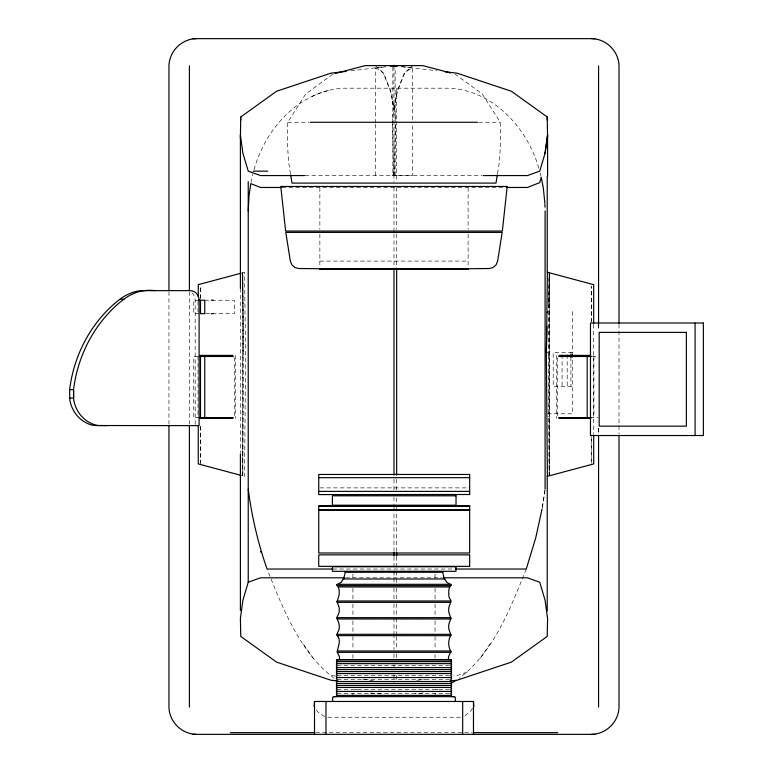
<?xml version="1.0" encoding="UTF-8"?>
<svg xmlns="http://www.w3.org/2000/svg" width="773" height="773" viewBox="0 0 773 773"><rect width="100%" height="100%" fill="white"/><g stroke="black" fill="none" stroke-linecap="round" stroke-linejoin="round"><path stroke-width="0.58" stroke-dasharray="3.87 2.9" d="M549.178 475.839L549.255 273.961M392.539 124.144L393.534 171.142L395.138 175.568L412.56 175.577L412.56 124.202M392.539 122.946L392.558 116.974L397.235 91.253L404.308 73.193L412.56 65.676M200.594 298.291L200.69 286.397L200.709 298.455M242.693 475.82L243.698 355.387L242.77 272.743L242.77 475.839L242.693 272.763L243.698 355.387M242.345 272.859L244.568 272.26L245.563 355.387L244.568 476.323L242.345 475.724M548.25 355.387L549.255 272.763L549.255 474.622M548.83 303.886L549.168 273.942L548.83 307.49M591.258 463.385L591.587 436.156M332.786 74.15L305.721 93.948L287.778 122.269L287.314 142.638L288.725 162.977L290.445 173.625M497.522 173.625L499.252 162.977L500.653 142.638L500.199 122.269L482.246 93.948L455.191 74.15M250.993 182.496L252.935 173.838M254.095 169.683C265.091 129.043 298.919 91.224 342.826 88.19L450.495 88.19C494.005 91.185 527.688 128.424 538.907 168.64M526.249 569.034C510.393 608.293 494.024 651.736 459.22 678.259M392.839 67.154L392.839 175.577L394.443 171.142L395.428 121.748M392.79 175.568L393.988 172.398L395.177 175.568L395.138 67.154M490.208 643.59L480.023 658.586M472.554 708.445L469.994 712.078L463.346 716.59M466.94 672.201L457.162 675.505L453.606 675.931M436.165 689.845L438.02 689.236M351.077 70.778L385.64 66.671M375.417 123.004L375.417 68.043L387.031 66.652M416.86 680.298L425.16 679.312M375.417 68.043L378.828 69.522L383.302 73.193L390.626 91.253L393.988 109.099L397.351 91.253L404.675 73.193L409.139 69.522L412.56 68.043L412.56 123.004M287.778 122.269L309.239 122.269M478.729 122.269L500.199 122.269M305.016 175.568L482.207 175.568M282.174 187.462L505.842 187.462M319.867 261.09L468.109 261.09M199.096 300.233L193.762 300.233L193.762 313.674L200.507 313.674M204.768 300.233L210.217 300.233M211.763 300.233L234.296 300.233L234.296 313.674L214.121 313.674M205.86 313.674L212.942 313.674M572.3 352.401L553.217 352.401L553.217 386.5L572.3 386.5M198.255 356.488L193.762 356.488L193.762 417.613L200.507 417.613M592.041 356.488L598.186 356.488M547.516 413.777L572.3 413.777L572.3 357.107M590.157 417.613L598.186 417.613M319.945 487.889L469.665 487.889M332.921 569.034L454.253 569.034M345.898 577.808L442.079 577.808M337.289 665.63L449.48 665.63M337.289 675.554L449.48 675.554M337.299 679.515L450.669 679.515M337.299 689.439L449.471 689.439M337.299 693.391L449.471 693.391M327.907 717.238L461.191 717.238M315.742 732.649L472.226 732.649M402.327 66.671L436.9 70.778M335.55 676.066L330.09 675.264M362.817 679.312L373.485 680.578M400.945 66.652L412.56 68.043M355.3 689.236L357.155 689.845M324.563 716.59L317.964 712.078L316.06 709.353M334.1 678.259C299.528 651.968 283.227 608.892 267.39 569.962M375.417 65.676L383.659 73.193L390.742 91.253L395.418 116.974L395.428 120.559M313.297 658.586L303.113 643.59M540.143 172.804L540.926 176.118M544.888 203.183L545.042 209.183M200.246 426.686L200.69 463.385M591.538 322.08L591.258 286.397L591.239 321.326M548.328 355.387L548.801 416.811M548.811 418.009L549.245 474.612L549.178 272.743M619.018 324.322L619.018 434.194M598.746 324.206L598.746 330.197M598.746 428.348L598.746 434.329M598.563 324.322L598.563 330.351M598.563 428.155L598.563 434.194M593.925 356.488L593.925 417.613M593.693 324.37L593.693 433.837M591.239 436.88L591.239 463.365M572.3 311.48L572.3 354.749M570.938 352.401L570.938 354.749M570.938 357.107L570.938 386.5M567.189 354.749L567.189 386.5M562.077 354.749L562.077 386.5M557.652 357.686L557.652 416.415M556.531 355.387L556.531 418.396M468.109 187.646L468.109 229.397M468.109 234.171L468.109 267.564M435.044 573.924L435.044 579.934M435.044 588.359L435.044 599.191M435.044 604.003L435.044 616.033M435.044 620.845L435.044 635.29M435.044 636.488L435.044 649.726M435.044 654.538L435.044 658.152M435.044 693.043L435.044 696.657M396.655 88.19L396.655 120.491M396.655 121.351L396.655 181.684M396.655 187.375L396.655 229.446M396.655 233.881L396.655 267.893M396.655 479.27L396.655 490.101M396.655 497.938L396.655 503.803M396.655 507.194L396.655 551.835M396.655 556.415L396.655 569.894M396.655 571.421L396.655 577.499M396.655 578.6L396.655 583.238M396.655 588.176L396.655 598.949M396.655 603.732L396.655 616.902M396.655 618.1L396.655 635.358M396.655 636.45L396.655 649.243M396.655 653.823L396.655 660.335M396.655 675.554L396.655 680.395M393.988 66.207L393.988 182.109M393.988 187.182L393.988 232.779M393.988 233.881L393.988 267.893M393.988 479.27L393.988 490.217M393.988 497.116L393.988 506.209M393.988 507.069L393.988 552.009M393.988 556.589L393.988 570.165M393.988 571.431L393.988 582.629M393.988 588.234L393.988 599.539M393.988 603.839L393.988 617.038M393.988 617.656L393.988 633.348M393.988 633.841L393.988 649.504M393.988 653.881L393.988 660.606M393.988 664.703L393.988 666.741M393.988 674.839L393.988 683.052M375.417 124.202L375.417 175.577M352.923 573.924L352.923 579.934M352.923 588.359L352.923 599.191M352.923 604.003L352.923 616.033M352.923 620.845L352.923 635.29M352.923 636.488L352.923 649.726M352.923 654.538L352.923 658.152M352.923 693.043L352.923 696.657M319.867 187.646L319.867 229.397M319.867 234.171L319.867 267.564M240.393 288.455L240.393 452.688M235.417 355.387L235.417 418.396M234.296 357.686L234.296 416.415M200.709 426.049L200.709 463.365M198.023 301.354L198.023 313.674M198.023 356.488L198.023 417.613M195.173 424.435L195.173 300.233A9.614 8.938 -90 0 0 190.709 291.904M189.404 291.721L189.404 424.532M168.949 291.721L168.949 424.532M312.041 96.422A32.012 11.547 -20.1 0 1 330.264 90.045M544.936 204.294A149.885 149.885 0 0 1 545.091 210.932M422.966 692.975A79.503 79.503 0 0 1 415.294 693.739M380.905 693.825A79.503 79.503 0 0 1 370.354 692.975M544.926 490.411L542.057 508.914A397.989 397.989 0 0 0 544.936 490.343"/><path stroke-width="1.16" d="M332.612 701.469L332.699 697.294L333.685 696.637L454.282 696.637L455.278 697.294L455.365 701.469M593.693 435.044L593.693 463.916L547.381 476.323L546.385 355.387L547.381 272.26L593.693 284.667L593.693 323.162M240.393 137.758L240.741 116.974L276.589 91.253L330.815 73.193L346.304 71.348M248.23 210.932L249.032 195.472L250.79 183.616L260.53 187.462L280.976 187.462M546.898 326.39L546.356 352.401L547.371 352.401M547.303 312.736L547.584 311.48M314.157 706.628L314.505 701.469L473.472 701.469L473.839 706.619M547.584 134.966L545.091 153.151L547.584 134.888L547.584 176.118M497.339 174.814L495.995 183.095L291.981 183.095L290.638 174.814M542.057 508.914L535.718 537.921L526.249 569.034L455.452 569.034M450.833 584.32L451.413 585.064L450.833 585.634A3.015 2.126 -90 0 0 450.215 585.876L448.958 589.297A14.214 10.049 -90 0 0 448.929 595.268C448.04 597.858 452.447 600.785 450.659 602.331L337.308 602.331L336.642 601.655L337.308 600.988L450.659 600.988M248.23 181.674L248.23 582.233L242.886 600.292L240.393 618.497L240.741 636.401L276.589 662.123L330.815 680.182L337.965 681.032M545.091 153.083L539.738 171.142L527.437 175.568L483.367 175.568M343.338 578.987L341.048 582.475L337.308 584.32L450.659 584.32L446.92 582.475L444.63 578.987A19.315 13.663 -90 0 1 442.794 572.165L442.803 571.518L345.164 571.518L345.164 572.165A19.315 13.663 -90 0 1 343.328 578.977L444.63 578.987M337.308 600.988L339.047 595.268A14.214 10.049 -90 0 0 339.009 589.297L337.762 585.876A3.015 2.126 -90 0 0 337.134 585.634L336.564 584.89L337.134 584.32M337.308 617.656L450.659 617.656L451.335 618.323L450.659 618.999L337.134 618.97L336.661 618.149L339.067 612.641A11.276 7.972 -90 0 0 339.067 607.336L337.308 602.331M337.308 634.324L450.659 634.324L451.335 635L450.659 635.667L337.134 635.648L336.661 634.826L339.067 629.319A11.276 7.972 -90 0 0 339.067 624.004L337.308 618.999M337.308 650.992L450.659 650.992L451.335 651.668L450.659 652.335L337.308 652.335C336.989 648.489 342.014 640.662 337.308 635.667M450.659 602.331L448.9 607.336A11.276 7.972 -90 0 0 448.9 612.651L450.659 617.656M450.659 618.999L448.9 624.004A11.276 7.972 -90 0 0 448.9 629.319L450.659 634.324M450.659 635.667C448.04 640.334 448.04 646.325 450.659 650.992M450.659 652.335L448.678 656.354A6.725 4.754 -90 0 0 448.524 659.572M119.97 299.238L116.356 302.03A133.362 123.999 -90 0 0 69.638 389.66L69.754 399.448A31.809 29.567 -90 0 0 93.987 425.517L199.096 425.643L199.096 300.233A9.614 8.938 -90 0 0 190.148 290.619L140.126 290.677A47.665 44.312 -90 0 0 119.97 299.238L123.883 299.238A47.665 44.312 -90 0 1 144.039 290.677L146.764 290.397A47.665 44.312 -90 0 1 154.958 290.619M123.883 299.238L120.269 302.03A133.362 123.999 90 0 0 73.551 389.66L73.667 399.448A31.809 29.567 -90 0 0 97.9 425.517L107.003 425.643M455.848 680.511L450.649 683.564M337.308 661.669L336.313 662.664L337.299 663.649L450.669 663.649L451.654 662.664L450.659 661.669L337.308 661.669L337.308 661.079M337.299 663.649L336.313 664.645L337.289 665.63L336.313 666.616L337.308 667.621L450.659 667.621L451.654 666.616L450.678 665.63L451.654 664.645L450.669 663.649M337.289 667.621L336.313 668.616L337.299 669.602L450.669 669.602L451.654 668.616L450.678 667.621M337.289 669.602L336.313 670.587L337.308 671.592L450.659 671.592L451.654 672.578L450.669 673.573L337.299 673.573L336.313 672.578L337.308 671.592M337.299 673.573L336.313 674.568L337.289 675.554L336.313 676.539L337.308 677.535L450.659 677.535L451.654 676.539L450.678 675.554L451.654 674.568L450.669 673.573M337.308 677.535L336.313 678.53L337.299 679.515L336.313 680.511L337.308 681.506L450.659 681.506L451.654 682.501L450.669 683.496L337.299 683.496L336.313 682.501L337.308 681.506M337.299 683.496L336.313 684.482L337.289 685.477L450.678 685.477L451.654 684.482L450.669 683.496M337.289 685.477L336.313 686.463L337.308 687.458L450.659 687.458L451.654 688.453L450.669 689.439L451.654 690.434L450.688 691.42L337.279 691.42L336.313 692.395L337.299 693.391L336.313 694.376L337.289 695.371L450.678 695.4L451.625 696.647L454.282 696.637M337.308 687.458L336.313 688.453L337.299 689.439L336.313 690.434L337.279 691.42M450.659 671.592L451.654 670.587L450.678 669.602M450.659 681.506L451.654 680.511L450.678 679.525L451.654 678.53L450.659 677.535M450.659 687.458L451.654 686.463L450.678 685.477M248.23 582.233L260.53 577.808L344.69 577.808M241.234 273.149L198.255 284.667L198.255 296.697M335.105 73.541L365.204 65.618L422.763 65.618L450.553 72.933M196.226 38.65C181.578 38.94 169.239 51.279 168.949 65.927L168.949 290.513M591.741 734.35C606.399 734.06 618.729 721.721 619.018 707.073L619.018 435.402M390.413 66.101L397.564 66.101M450.012 681.032L457.162 680.182L511.388 662.123L547.226 636.401L547.584 618.497L545.091 600.292L539.738 582.233L527.437 577.808L443.277 577.808M465.588 268.762L489.164 268.521L492.981 267.574L496.073 264.897L497.628 261.129L502.17 232.393L285.807 232.393L290.348 261.129L291.904 264.897L294.996 267.574L298.803 268.521L322.389 268.762M192.999 38.65L594.978 38.65M310.446 122.269L477.53 122.269M253.138 171.142L267.825 171.142M304.601 175.568L260.53 175.568L248.23 171.142L242.886 153.151L240.393 134.888L240.393 288.455M507.04 187.462L527.437 187.462L539.738 182.612L541.197 177.23L543.293 187.81L544.888 203.183M319.867 268.762L468.109 268.762M319.867 269.313L468.109 269.313M198.255 300.233L204.768 300.233L204.768 313.674L200.507 313.674L200.507 300.233M211.3 300.233L213.483 300.233M211.3 313.674L213.483 313.674M200.149 355.387L232.886 355.387M559.063 355.387L590.649 355.387M199.907 356.488L233.359 356.488M558.589 356.488L591.442 356.488M69.638 389.66L73.551 389.66L73.551 398.076L69.638 398.076M199.907 417.613L233.359 417.613M558.589 417.613L591.442 417.613M200.149 418.396L232.886 418.396M559.063 418.396L590.649 418.396M318.737 477.685L469.665 477.685M318.737 491.377L469.665 491.377M469.665 494.498L318.737 494.594L318.737 474.458L469.665 474.458L469.665 494.594M318.737 506.276L469.665 506.276M318.737 509.9L469.665 509.9M318.737 510.306L469.665 510.306M332.921 569.034L267.072 569.034C257.979 543.206 251.785 516.393 248.23 489.251M345.164 572.165L442.803 572.165M337.134 585.634L450.833 585.634M338.497 586.958L449.48 586.958M230.325 732.649L314.543 732.649M473.424 732.649L557.652 732.649M192.999 734.35L594.978 734.35M333.685 696.637L336.352 696.647L337.289 695.371M445.238 71.773L457.162 73.193L511.388 91.253L547.226 116.974L547.584 137.758M591.741 38.65C606.399 38.94 618.729 51.279 619.018 65.927L619.018 323.114M196.226 734.35C181.578 734.06 169.239 721.721 168.949 707.073L168.949 425.739M241.234 475.424L198.255 463.916L198.255 425.421M450.688 691.42L451.654 692.395L450.669 693.391L451.654 694.376L450.678 695.4M337.308 652.335L339.299 656.354A6.725 4.754 -90 0 1 339.444 659.572M695.082 323.008L695.082 435.528M598.563 65.927L598.563 323.114M598.563 435.402L598.563 707.073M587.18 356.488L587.18 417.613M572.3 354.749L572.3 357.107M570.938 354.749L570.938 357.107M547.226 116.974L547.226 119.97M547.226 176.602L547.226 272.106M547.226 475.907L547.226 610.863M545.091 210.932L545.091 489.251M473.482 701.469L473.472 734.35M462.669 701.469L462.669 734.35M450.659 661.079L450.659 661.669M396.655 269.033L396.655 475.037M396.655 552.743L396.655 555.739M395.138 65.483L392.839 65.483M393.988 65.541L393.988 66.207M393.988 269.043L393.988 475.037M393.988 552.743L393.988 555.729M393.988 571.527L393.988 572.165M325.974 701.469L325.974 734.35M314.505 701.469L314.505 734.35M240.741 116.974L240.741 119.97M240.393 453.867L240.393 610.544M204.768 356.488L204.768 417.613M200.507 356.488L200.507 417.613M189.404 65.927L189.404 290.513M189.404 425.739L189.404 707.073M507.185 186.477L502.344 231.05L285.633 231.05L280.792 186.477L507.185 186.457M261.467 551.719L260.53 551.758L261.477 551.758M703.362 323.008L590.466 323.008L590.466 435.528L703.362 435.528L703.362 323.008M686.366 332.39L599.181 332.39L599.181 426.155L686.366 426.155L686.366 332.39M456.031 495.802L332.38 495.802L332.38 505.204L456.031 505.204L456.031 495.802M469.665 505.735L318.737 505.735L318.737 552.995L469.665 552.995L469.665 505.735M469.665 554.869L318.737 554.869L318.737 566.348L469.665 566.348L469.665 554.869M456.031 566.754L332.38 566.754L332.38 571.305L456.031 571.305L456.031 566.754M451.335 659.572L336.642 659.572L336.642 661.079L451.335 661.079L451.335 659.572"/></g></svg>
